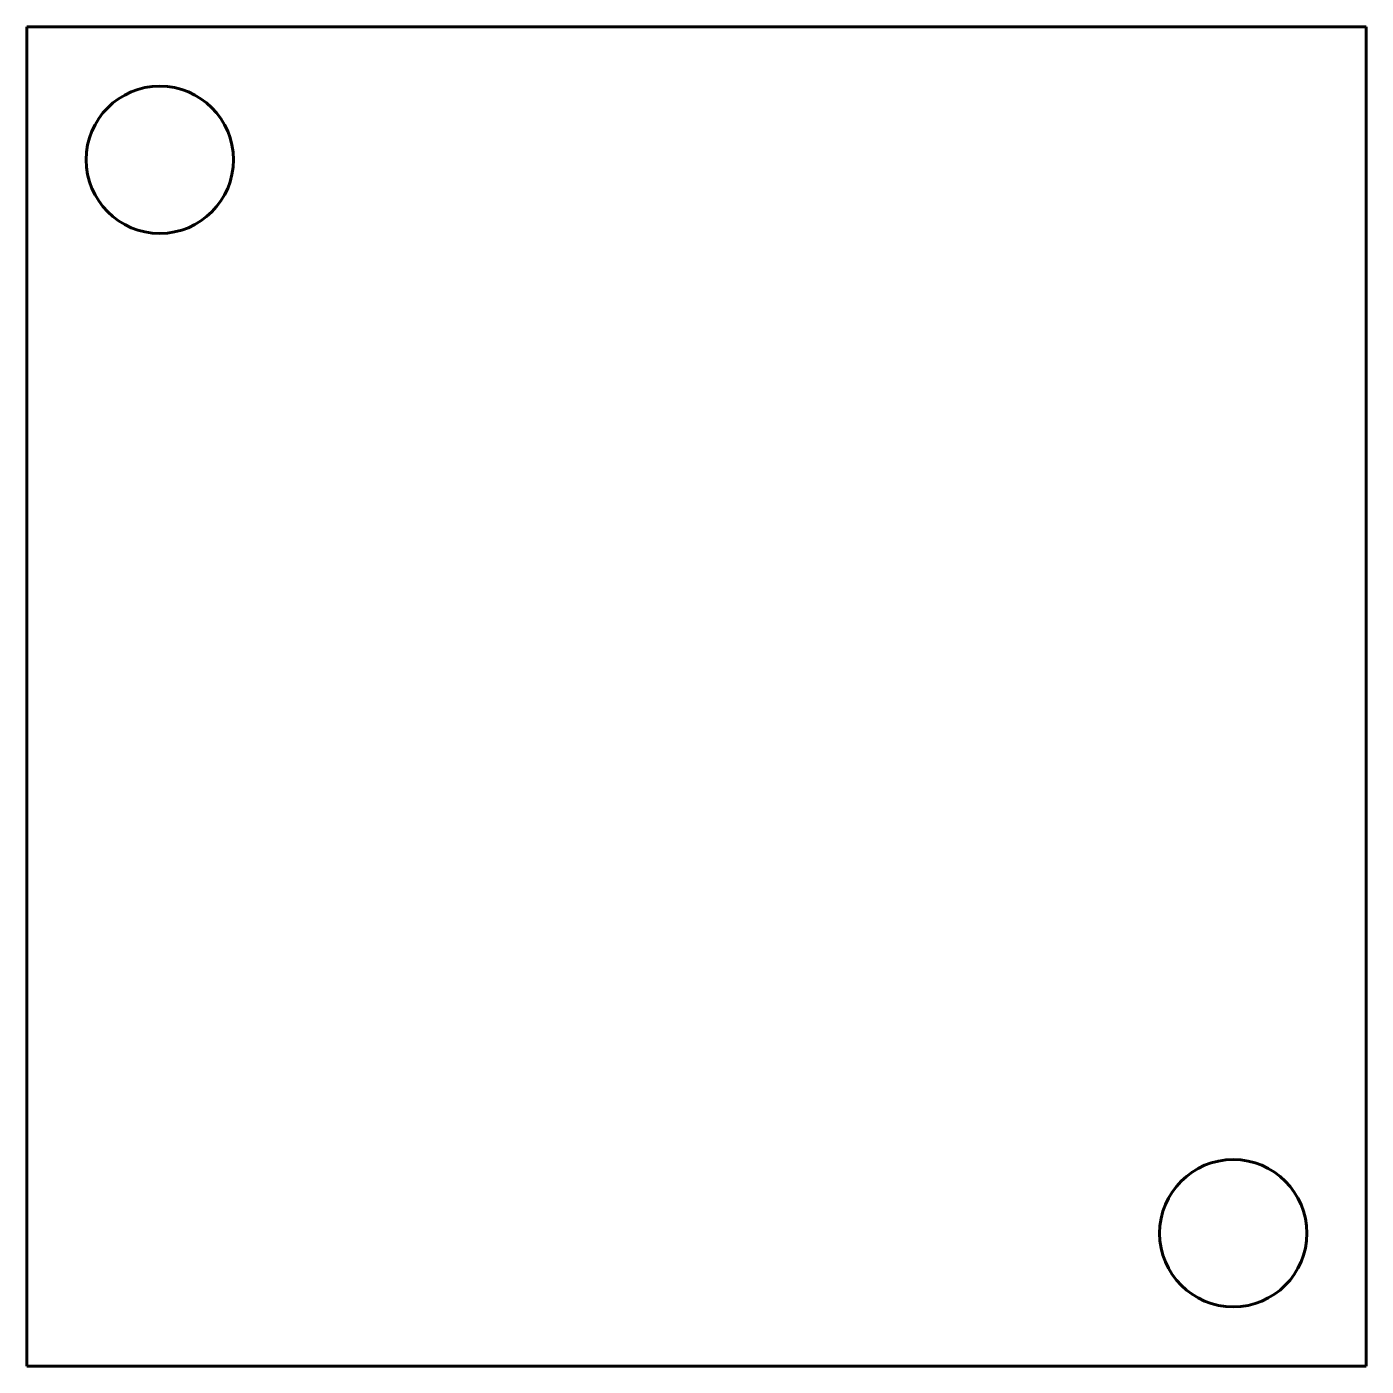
# Model space of a CAD drawing. Header units: millimetres. Extents: x -141 to 159, y -475 to -175.
import ezdxf

# ---------------------------------------------------------------- set-up
doc = ezdxf.new("R2010")
doc.units = ezdxf.units.MM
doc.linetypes.add('K5LT_BASIC', pattern=[0])

msp = doc.modelspace()

# ---------------------------------------------------------------- linework, layer by layer
at = {"color": 5, "linetype": 'K5LT_BASIC', "lineweight": 60, "true_color": 0x0000ff}
for p, q in [((-141.17, -174.57), (158.83, -174.57)), ((-141.17, -174.57), (-141.17, -474.57)), ((158.83, -174.57), (158.83, -474.57)), ((-141.17, -474.57), (158.83, -474.57))]:
    msp.add_line(p, q, dxfattribs=at)
for centre in [(-111.38, -204.36), (129.04, -444.78)]:
    msp.add_circle(centre, 16.5, dxfattribs=at)

doc.saveas('drawing.dxf')
